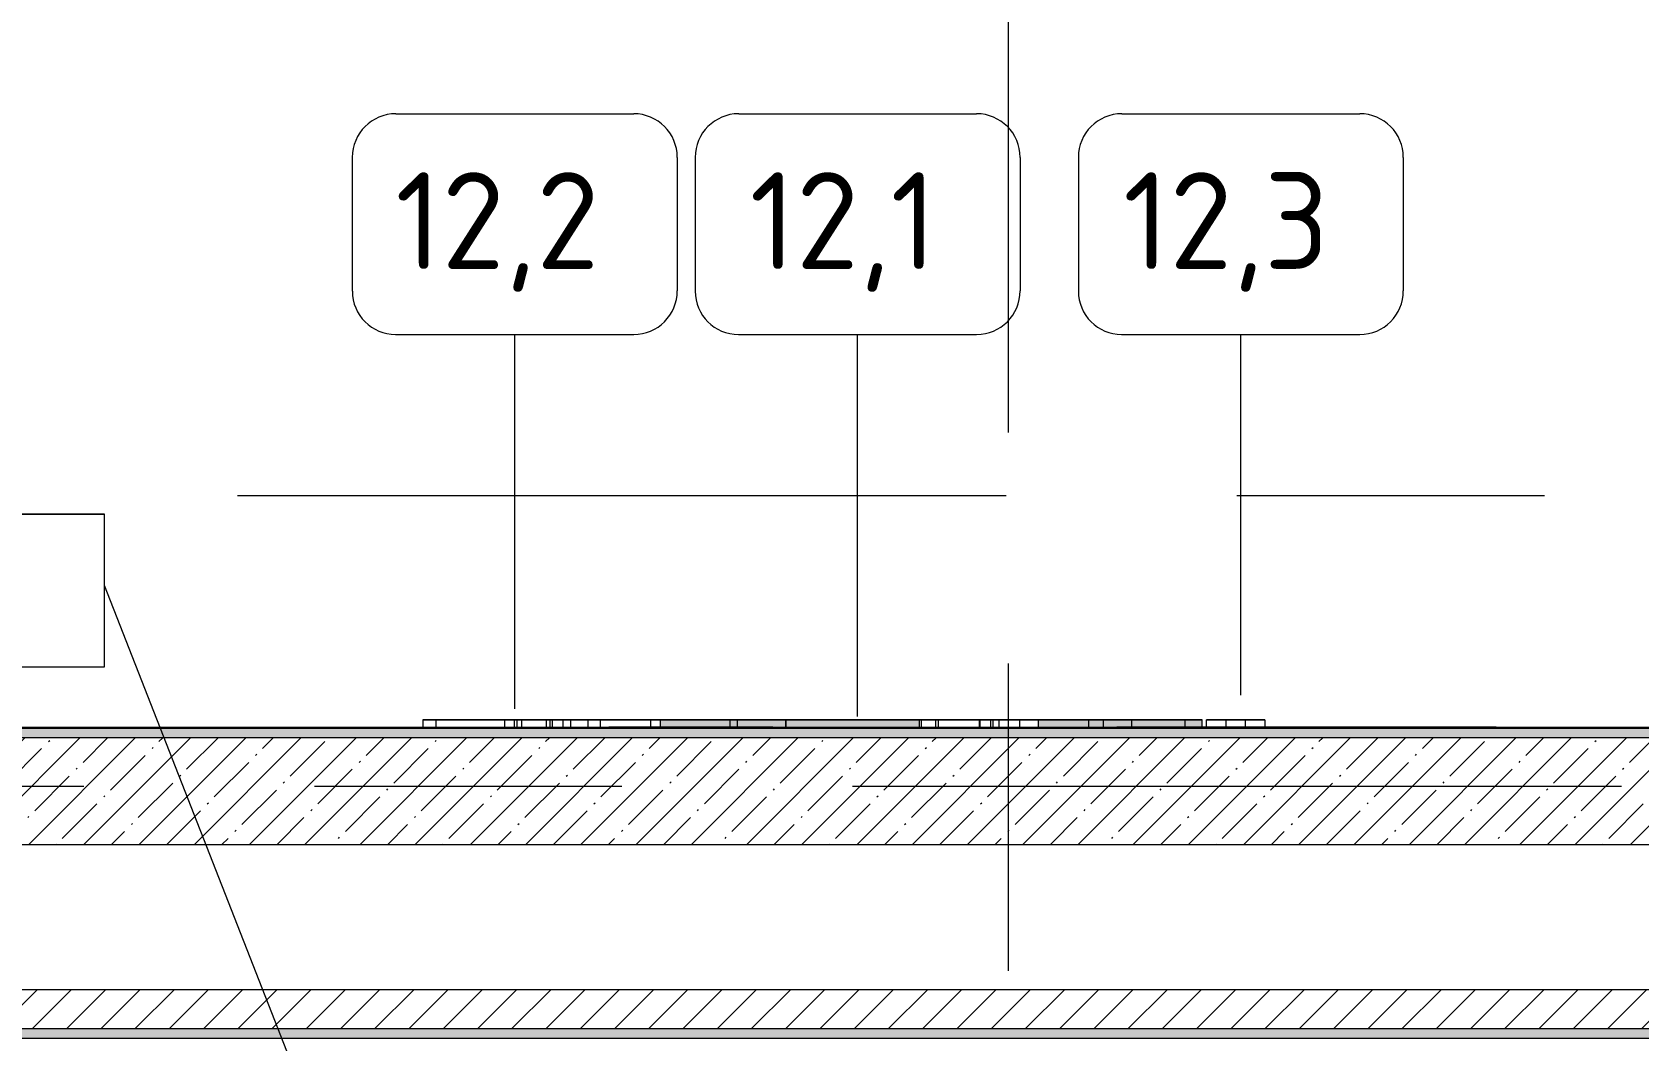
# Model space of a CAD drawing. Header units: millimetres. Extents: x 957 to 67880, y -2706 to 27400.
# Drawn here: x 56414 to 59732, y 9975 to 12057 of the extents above; entities that cross this region are included whole.
import ezdxf

# ---------------------------------------------------------------- set-up
doc = ezdxf.new("R2010")
doc.units = ezdxf.units.MM
doc.linetypes.add('Осевая', pattern=[3175, 635, -476.25, 1587.5, -476.25])
for name, color, linetype, lineweight in [('A-GENM-IDEN', 7, 'Continuous', 9), ('A-WALL', 7, 'Continuous', 9), ('I-FURN-IDEN', 7, 'Continuous', 9), ('I-WALL', 7, 'Continuous', 9), ('Оси-2', 7, 'Осевая', 9)]:
    doc.layers.add(name, color=color, linetype=linetype, lineweight=lineweight)
for name, color, linetype, lineweight, true_color in [('A-WALL-1', 9, 'Continuous', 9, 0x808080), ('A-WALL-FNSH-1', 9, 'Continuous', 9, 0x808080), ('I-FURN-1', 9, 'Continuous', 9, 0x808080)]:
    doc.layers.add(name, color=color, linetype=linetype, lineweight=lineweight, true_color=true_color)
doc.layers.add('I-FURN-3', color=7, linetype='Continuous', lineweight=9, transparency=1)
doc.styles.add('GOST Common_4', font='GOST_Common.ttf', dxfattribs={"height": 200})
pattern_1 = [(0, (-57529.542, 0), (121.92, 30.48), [10.058, -81.382, 10.058, -81.382, -487.68]), (0, (-57529.542, 0), (121.92, 30.48), [-182.88, 10.058, -172.822, 10.058, -81.382, -213.36]), (0, (-57529.542, 0), (121.92, 30.48), [-457.2, 10.058, -50.902, 10.058, -142.342]), (120, (-57483.822, 15.24), (-87.356454, 90.345817), [10.058, -81.382, 10.058, -81.382, -487.68]), (120, (-57483.822, 15.24), (-87.356454, 90.345817), [-182.88, 10.058, -172.822, 10.058, -81.382, -213.36]), (120, (-57483.822, 15.24), (-87.356454, 90.345817), [-457.2, 10.058, -50.902, 10.058, -142.342]), (240, (-57468.582, 76.2), (-34.563546, -120.825817), [10.058, -81.382, 10.058, -81.382, -487.68]), (240, (-57468.582, 76.2), (-34.563546, -120.825817), [-182.88, 10.058, -172.822, 10.058, -81.382, -213.36]), (240, (-57468.582, 76.2), (-34.563546, -120.825817), [-457.2, 10.058, -50.902, 10.058, -142.342])]

# ---------------------------------------------------------------- blocks, each defined once
blk = doc.blocks.new('Дерево_ декор 2 - Дерево_ декор 2-30725410-План расстановки мебели и оборудования 3 этажа в осях 23-33')
at = {"layer": 'I-FURN-3'}
h = blk.add_hatch(color=256, dxfattribs=at)
h.paths.add_polyline_path([(-218.8, 24.3), (-252.4, 24.3), (-252.4, 8.3), (-164.2, 8.3), (-164.2, 24.3), (-194.3, 24.3)])
h.paths.add_polyline_path([(-378.4, 24.3), (-398.1, 24.3), (-398.1, 8.3), (-362.4, 8.3), (-362.4, 24.3)])
for points in [[(-252.4, 24.3), (-362.4, 24.3), (-362.4, 8.3), (-252.4, 8.3), (-252.4, 18.8)], [(-76, 24.3), (-164.2, 24.3), (-164.2, 8.3), (-60, 8.3), (-60, 24.3), (-62.8, 24.3)], [(366.1, 24.3), (185.4, 24.3), (185.4, 8.3), (561.5, 8.3), (561.5, 24.3), (420, 24.3)], [(779.9, 24.3), (561.5, 24.3), (561.5, 8.3), (721.3, 8.3), (721.3, 24), (824.8, 24.3)]]:
    blk.add_hatch(color=256, dxfattribs=at).paths.add_polyline_path(points)
at = {"layer": 'I-FURN-1'}
for p, q in [((-398.3, 24.3), (-398.3, 8.3)), ((-252.4, 24.3), (-398.1, 24.3)), ((-398.1, 24.3), (-194.6, 24.3)), ((-398.1, 8.3), (-252.4, 8.3)), ((-194.6, 8.3), (-398.1, 8.3)), ((-363.3, 24.3), (-363.3, 8.3)), ((-363.3, 24.3), (-351.6, 24.3)), ((-351.6, 8.3), (-363.3, 8.3)), ((-352.9, 24.3), (-362.9, 24.3)), ((-362.9, 8.3), (-352.9, 8.3)), ((-253.2, 24.3), (-352.7, 24.3)), ((-352.7, 8.3), (-347.4, 8.3)), ((-351.5, 24.3), (-252.4, 24.3)), ((-252.4, 8.3), (-351.5, 8.3)), ((-347.4, 8.3), (-286.3, 8.3)), ((-286.3, 8.3), (-253.2, 8.3)), ((-194.6, 24.3), (-253.2, 24.3)), ((-253.2, 8.3), (-194.6, 8.3)), ((-252.4, 8.3), (-252.4, 24.3)), ((-194.7, 24.3), (-194.7, 8.3)), ((-194.6, 24.3), (-164.2, 24.3)), ((-164.8, 24.3), (-194.6, 24.3)), ((-194.6, 8.3), (-187.8, 8.3)), ((-164.2, 8.3), (-194.6, 8.3)), ((-164.2, 24.3), (-194.3, 24.3)), ((-194.3, 24.3), (181.8, 24.3)), ((-194.3, 8.3), (-164.2, 8.3)), ((181.8, 8.3), (-194.3, 8.3)), ((-187.8, 8.3), (-164.8, 8.3)), ((61.5, 24.3), (-164.8, 24.3)), ((-164.8, 8.3), (61.5, 8.3)), ((-164.2, 24.3), (-164.2, 8.3)), ((0, 24.3), (-60, 24.3)), ((-60, 24.3), (-21, 24.3)), ((-60, 24.3), (-60, 8.3)), ((-21, 8.3), (-60, 8.3)), ((-60, 8.3), (0, 8.3)), ((-21, 24.3), (20.9, 24.3)), ((-21, 8.3), (-21, 24.3)), ((20.9, 8.3), (-21, 8.3)), ((38, 24.3), (0, 24.3)), ((0, 8.3), (38, 8.3)), ((20.9, 24.3), (33.1, 24.3)), ((20.9, 24.3), (20.9, 8.3)), ((33.1, 8.3), (20.9, 8.3)), ((33.1, 24.3), (147.2, 24.3)), ((33.1, 24.3), (33.1, 8.3)), ((147.2, 8.3), (33.1, 8.3)), ((60, 24.3), (38, 24.3)), ((151.8, 24.3), (38, 24.3)), ((38, 24.3), (60, 24.3)), ((38, 24.3), (38, 8.3)), ((60, 8.3), (38, 8.3)), ((38, 8.3), (151.8, 8.3)), ((38, 8.3), (60, 8.3)), ((60, 24.3), (60, 8.3)), ((150.1, 24.3), (61.5, 24.3)), ((61.5, 24.3), (61.5, 9)), ((61.5, 8.3), (150.1, 8.3)), ((147.2, 24.3), (151.7, 24.3)), ((147.2, 8.3), (147.2, 24.3)), ((151.7, 8.3), (147.2, 8.3)), ((181.3, 24.3), (150.1, 24.3)), ((150.1, 8.3), (181.3, 8.3)), ((151.7, 24.3), (164.8, 24.3)), ((164.8, 8.3), (151.7, 8.3)), ((181.8, 24.3), (151.8, 24.3)), ((151.8, 24.3), (181.1, 24.3)), ((151.8, 24.3), (151.8, 8.3)), ((164.9, 24.3), (151.8, 24.3)), ((181.1, 8.3), (151.8, 8.3)), ((151.8, 8.3), (181.8, 8.3)), ((151.8, 8.3), (164.9, 8.3)), ((165.8, 24.3), (181.8, 24.3)), ((181.8, 24.3), (165.8, 24.3)), ((165.8, 8.3), (181.8, 8.3)), ((181.8, 8.3), (165.8, 8.3)), ((181.1, 24.3), (577.4, 24.3)), ((577.4, 8.3), (181.1, 8.3)), ((461.3, 24.3), (181.3, 24.3)), ((181.3, 8.3), (461.3, 8.3)), ((181.8, 24.3), (185.4, 24.3)), ((185.4, 24.3), (181.8, 24.3)), ((181.8, 8.3), (185.4, 8.3)), ((185.4, 8.3), (181.8, 8.3)), ((182.3, 8.3), (182.3, 24.3)), ((185.4, 24.3), (185.4, 8.3)), ((561.4, 24.3), (461.3, 24.3)), ((461.3, 24.3), (461.3, 8.3)), ((461.3, 8.3), (561.4, 8.3)), ((461.5, 8.3), (461.5, 24.3)), ((576.5, 24.3), (561.4, 24.3)), ((561.4, 8.3), (576.5, 8.3)), ((577.1, 24.3), (561.5, 24.3)), ((561.5, 24.3), (576.3, 24.3)), ((561.5, 24.3), (561.5, 8.3)), ((576.3, 8.3), (561.5, 8.3)), ((561.5, 8.3), (577.1, 8.3)), ((576.3, 24.3), (905.6, 24.3)), ((905.6, 8.3), (576.3, 8.3)), ((780, 24.3), (576.5, 24.3)), ((576.5, 8.3), (780, 8.3)), ((577.4, 8.3), (577.4, 24.3)), ((844.9, 24.3), (780.5, 24.3)), ((780.5, 8.3), (844.9, 8.3)), ((905.6, 24.3), (844.3, 24.3)), ((844.3, 24.3), (870.6, 24.3)), ((844.3, 24.3), (844.3, 8.3)), ((870.6, 8.3), (844.3, 8.3)), ((844.3, 8.3), (905.6, 8.3)), ((865.3, 24.3), (844.9, 24.3)), ((844.9, 8.3), (870.6, 8.3)), ((870.6, 24.3), (865.3, 24.3)), ((870.6, 8.3), (870.6, 24.3)), ((870.6, 24.3), (870.6, 24.3)), ((870.6, 8.3), (870.6, 8.3)), ((906, 8.3), (906, 24.3))]:
    blk.add_line(p, q, dxfattribs=at)
blk = doc.blocks.new('Дервево_ ствол_ декор 3 - Дервево_ ствол_ декор 3-30728032-План расстановки мебели и оборудования 3 этажа в осях 23-33')
at = {"layer": 'I-FURN-1'}
for p, q in [((-40.5, 24.3), (-229.4, 24.3)), ((-229.4, 24.3), (-202.6, 24.3)), ((-229.4, 24.3), (-229.4, 8.3)), ((-202.6, 8.3), (-229.4, 8.3)), ((-229.4, 8.3), (-40.5, 8.3)), ((-202.6, 24.3), (-35.6, 24.3)), ((-202.6, 24.3), (-202.6, 8.3)), ((-35.6, 8.3), (-202.6, 8.3)), ((-40.5, 24.3), (-60, 24.3)), ((-60, 24.3), (-40.5, 24.3)), ((-60, 8.3), (-60, 24.3)), ((-40.5, 8.3), (-60, 8.3)), ((-60, 8.3), (-40.5, 8.3)), ((0, 24.3), (-40.5, 24.3)), ((-40.5, 24.3), (-40.5, 8.3)), ((-40.5, 8.3), (0, 8.3)), ((-35.6, 24.3), (-25.1, 24.3)), ((-35.6, 24.3), (-35.6, 8.3)), ((-25.1, 8.3), (-35.6, 8.3)), ((-25.1, 24.3), (25, 24.3)), ((-25.1, 8.3), (-25.1, 24.3)), ((25, 8.3), (-25.1, 8.3)), ((38, 24.3), (0, 24.3)), ((0, 8.3), (38, 8.3)), ((25, 24.3), (33.1, 24.3)), ((25, 24.3), (25, 8.3)), ((33.1, 8.3), (25, 8.3)), ((33.1, 24.3), (241.5, 24.3)), ((33.1, 24.3), (33.1, 8.3)), ((76.1, 8.3), (33.1, 8.3)), ((60, 24.3), (38, 24.3)), ((260.4, 24.3), (38, 24.3)), ((38, 24.3), (60, 24.3)), ((38, 24.3), (38, 8.3)), ((60, 8.3), (38, 8.3)), ((38, 8.3), (76.1, 8.3)), ((38, 8.3), (60, 8.3)), ((60, 24.3), (60, 8.3)), ((76.1, 8.3), (79.1, 8.3)), ((79.1, 8.3), (76.1, 8.3)), ((79.1, 8.3), (93.9, 8.3)), ((93.9, 8.3), (79.1, 8.3)), ((94.2, 8.3), (111.3, 8.3)), ((111.3, 8.3), (94.2, 8.3)), ((111.3, 8.3), (118.3, 8.3)), ((118.3, 8.3), (111.3, 8.3)), ((118.6, 8.3), (120.1, 8.3)), ((120.1, 8.3), (118.6, 8.3)), ((120.5, 8.3), (137.5, 8.3)), ((137.5, 8.3), (120.5, 8.3)), ((137.5, 8.3), (156.3, 8.3)), ((156.3, 8.3), (137.5, 8.3)), ((157, 8.3), (201, 8.3)), ((201, 8.3), (157, 8.3)), ((201.8, 8.3), (252.1, 8.3)), ((241.5, 8.3), (201.8, 8.3)), ((241.5, 24.3), (260.4, 24.3)), ((241.5, 8.3), (241.5, 24)), ((252, 8.3), (241.5, 8.3)), ((253.9, 8.3), (260.4, 8.3)), ((260.4, 8.3), (253.9, 8.3)), ((260.4, 24), (260.4, 8.3))]:
    blk.add_line(p, q, dxfattribs=at)
blk = doc.blocks.new('Дервево_ ствол_ декор 4 - Дервево_ ствол_ декор 4-V294-План расстановки мебели и оборудования 3 этажа в осях 23-33')
at = {"layer": 'I-FURN-1'}
for p, q in [((0, 24.3), (-60, 24.3)), ((-60, 24.3), (-40.5, 24.3)), ((-60, 8.3), (-60, 24.3)), ((-40.5, 8.3), (-60, 8.3)), ((-60, 8.3), (0, 8.3)), ((-40.5, 24.3), (-19.5, 24.3)), ((-19.5, 8.3), (-40.5, 8.3)), ((-19.5, 24.3), (19.5, 24.3)), ((-19.5, 8.3), (-19.5, 24.3)), ((19.5, 8.3), (-19.5, 8.3)), ((60, 24.3), (0, 24.3)), ((0, 8.3), (60, 8.3)), ((19.5, 24.3), (33.1, 24.3)), ((19.5, 24.3), (19.5, 8.3)), ((33.1, 8.3), (19.5, 8.3)), ((33.1, 24.3), (60, 24.3)), ((60, 8.3), (33.1, 8.3)), ((60, 24.3), (60, 8.3))]:
    blk.add_line(p, q, dxfattribs=at)
blk = doc.blocks.new('Марка_Мебель - В прямоуг_Balcon_Марка-25523697-План расстановки мебели и оборудования 3 этажа в осях 23-33')
at = {"layer": 'I-FURN-IDEN'}
for p, q in [((-2.455, 2.278), (2.455, 2.278)), ((-3.355, 1.378), (-3.355, -1.384)), ((3.355, 1.378), (3.355, -1.378)), ((-2.461, -2.278), (2.455, -2.278))]:
    blk.add_line(p, q, dxfattribs=at)
for centre, radius, start, end in [((-2.455, 1.378), 0.9, 90, 180), ((2.455, 1.378), 0.9, 0, 90), ((-2.461, -1.384), 0.893, 180, 270), ((2.455, -1.378), 0.9, 270, 0)]:
    blk.add_arc(centre, radius, start, end, dxfattribs=at)
blk = doc.blocks.new('Mark Reiling - Mark Reiling-26174330-План расстановки мебели и оборудования 3 этажа в осях 23-33')
at = {"layer": 'A-GENM-IDEN'}
for p, q in [((-3.47, 1.49), (-3.47, -1.663)), ((-3.47, 1.49), (3.47, 1.49)), ((3.47, 1.49), (-3.47, 1.49)), ((-3.47, 1.49), (-3.47, -1.663)), ((3.47, -1.663), (3.47, 1.49)), ((3.47, -1.663), (3.47, 1.49)), ((-3.47, -1.663), (3.47, -1.663)), ((-3.47, -1.663), (3.47, -1.663))]:
    blk.add_line(p, q, dxfattribs=at)

msp = doc.modelspace()

# ---------------------------------------------------------------- hatches: boundary and pattern name
at = {"layer": 'I-WALL'}
h = msp.add_hatch(dxfattribs=at)
h.set_pattern_fill('FP_35', color=256, style=0, pattern_type=2)
h.set_pattern_definition(pattern_1)
h.paths.add_polyline_path([(61800.5, 10600), (63680.5, 10600), (63680.5, 10620), (53650.5, 10620), (53650.5, 10608), (53680.5, 10608), (53680.5, 10600), (60085.7, 10600)])
h.paths.add_polyline_path([(49905, 10600), (50120.5, 10600), (50120.5, 10608), (50175.5, 10608), (50175.5, 10620), (47565.5, 10620), (47565.5, 10608), (47595.5, 10608), (47595.5, 10600), (49840.5, 10600)])
h.paths.add_polyline_path([(51630.5, 10600), (52670.5, 10600), (52670.5, 10608), (52700.5, 10608), (52700.5, 10620), (51575.5, 10620), (51575.5, 10608), (51630.5, 10608), (51630.5, 10601)])
h.paths.add_polyline_path([(44178.3, 10600), (46085.5, 10600.2), (46085.5, 10608), (46115.5, 10608), (46115.5, 10620), (43299.5, 10620), (43299.5, 10600), (44133.5, 10600)])
h = msp.add_hatch(dxfattribs=at)
h.set_pattern_fill('FP_4', color=256, style=0, pattern_type=2)
h.set_pattern_definition([(45, (-57529.54, 0), (-57.024626, 57.024626), []), (45, (-57472.52, 0), (-57.024626, 57.024626), [100.806, -20.161, 3.353, -16.808])])
h.paths.add_polyline_path([(54619, 10380), (61800.5, 10380), (61800.5, 10600), (54400.5, 10600), (54400.5, 10380), (54480.5, 10380)])
h = msp.add_hatch(dxfattribs=at)
h.set_pattern_fill('FP_5', color=256, style=0, pattern_type=2)
h.set_pattern_definition([(45, (-57529.54, 0), (-35.35534, 35.35534), [])])
h.paths.add_polyline_path([(58017.7, 10000), (61270.5, 10000), (61270.5, 10080), (54480.5, 10080), (54480.5, 10000), (57858.7, 10000)])
h = msp.add_hatch(dxfattribs=at)
h.set_pattern_fill('FP_35', color=256, style=0, pattern_type=2)
h.set_pattern_definition(pattern_1)
h.paths.add_polyline_path([(61270.5, 9980), (61270.1, 10000), (54480.5, 10000), (54480.5, 9980), (61266.2, 9980)])

# ---------------------------------------------------------------- linework, layer by layer
at = {"layer": 'A-GENM-IDEN'}
msp.add_line((57091.5, 9568), (56563.7, 10914.2), dxfattribs=at)
at = {"layer": 'A-WALL'}
msp.add_line((53650.5, 10620), (63660.5, 10620), dxfattribs=at)
at = {"layer": 'A-WALL-1'}
for p, q in [((63680.5, 10600), (53680.5, 10600)), ((54400.5, 10380), (61800.5, 10380)), ((61270.5, 10080), (54480.5, 10080)), ((54480.5, 10000), (61270.5, 10000)), ((54500.5, 9980), (61250.5, 9980))]:
    msp.add_line(p, q, dxfattribs=at)
at = {"layer": 'A-WALL-FNSH-1'}
for p, q in [((63659.5, 10621), (53650.5, 10621)), ((58829.6, 10622), (58829.6, 10621)), ((58922.3, 10622), (58830, 10622)), ((59437.2, 10621), (59437.2, 10622))]:
    msp.add_line(p, q, dxfattribs=at)
at = {"layer": 'I-FURN-IDEN'}
for p, q in [((57411, 10660), (57411, 11432.5)), ((58119, 10644.1), (58119, 11432.5)), ((58910.2, 10688), (58910.2, 11432.5))]:
    msp.add_line(p, q, dxfattribs=at)
at = {"layer": 'I-WALL'}
for p, q in [((56952.6, 10622), (56952.6, 10621)), ((57220.9, 10622), (57701, 10622)), ((57534.8, 10622), (57534.8, 10621)), ((57588, 10621), (57588, 10622)), ((57943.7, 10622), (57605.5, 10622)), ((57943.7, 10621), (57943.7, 10622)), ((58830, 10622), (58654, 10622)), ((58654, 10621), (58654, 10622)), ((58684.5, 10621), (58684.5, 10622)), ((59437.2, 10622), (58922.3, 10622)), ((59174.4, 10621), (59174.4, 10622)), ((59176.6, 10621), (59176.6, 10622)), ((59410.9, 10621), (59410.9, 10622)), ((59472.6, 10621), (59472.6, 10622))]:
    msp.add_line(p, q, dxfattribs=at)
at = {"layer": 'Оси-2'}
for p, q in [((58430.5, 593.7), (58430.5, 19191.6)), ((27152.2, 11100), (65200.5, 11100)), ((28422.2, 10500), (65200.5, 10500))]:
    msp.add_line(p, q, dxfattribs=at)

# ---------------------------------------------------------------- block references
at = {"layer": 'A-GENM-IDEN', "xscale": 99.99999999999993, "yscale": 99.99999999999993, "zscale": 99.99999999999993}
msp.add_blockref('Mark Reiling - Mark Reiling-26174330-План расстановки мебели и оборудования 3 этажа в осях 23-33', (56216.7, 10912.7), dxfattribs=at)
at = {"layer": 'I-FURN-1'}
for name, p in [('Дервево_ ствол_ декор 3 - Дервево_ ствол_ декор 3-30728032-План расстановки мебели и оборудования 3 этажа в осях 23-33', (57450.5, 10613)), ('Дервево_ ствол_ декор 4 - Дервево_ ствол_ декор 4-V294-План расстановки мебели и оборудования 3 этажа в осях 23-33', (58899.5, 10613))]:
    msp.add_blockref(name, p, dxfattribs=at)
at = {"layer": 'I-FURN-1', "rotation": 180}
msp.add_blockref('Дерево_ декор 2 - Дерево_ декор 2-30725410-План расстановки мебели и оборудования 3 этажа в осях 23-33', (58432.2, 10645.3), dxfattribs=at)
at = {"layer": 'I-FURN-IDEN', "xscale": 99.99999999999993, "yscale": 99.99999999999993, "zscale": 99.99999999999993}
for p in [(57411, 11660.3), (58119, 11660.3), (58910.2, 11660.3)]:
    msp.add_blockref('Марка_Мебель - В прямоуг_Balcon_Марка-25523697-План расстановки мебели и оборудования 3 этажа в осях 23-33', p, dxfattribs=at)

# ---------------------------------------------------------------- texts
at = {"layer": 'I-FURN-IDEN', "char_height": 200, "attachment_point": 1, "style": 'GOST Common_4'}
for s, insert, width in [('12,2', (57164.5, 11767.3), 561.181), ('12,1', (57896, 11767.3), 505.063), ('12,3', (58667.2, 11767.3), 553.164)]:
    msp.add_mtext(s, dxfattribs=dict(at, insert=insert, width=width))

doc.saveas('drawing.dxf')
